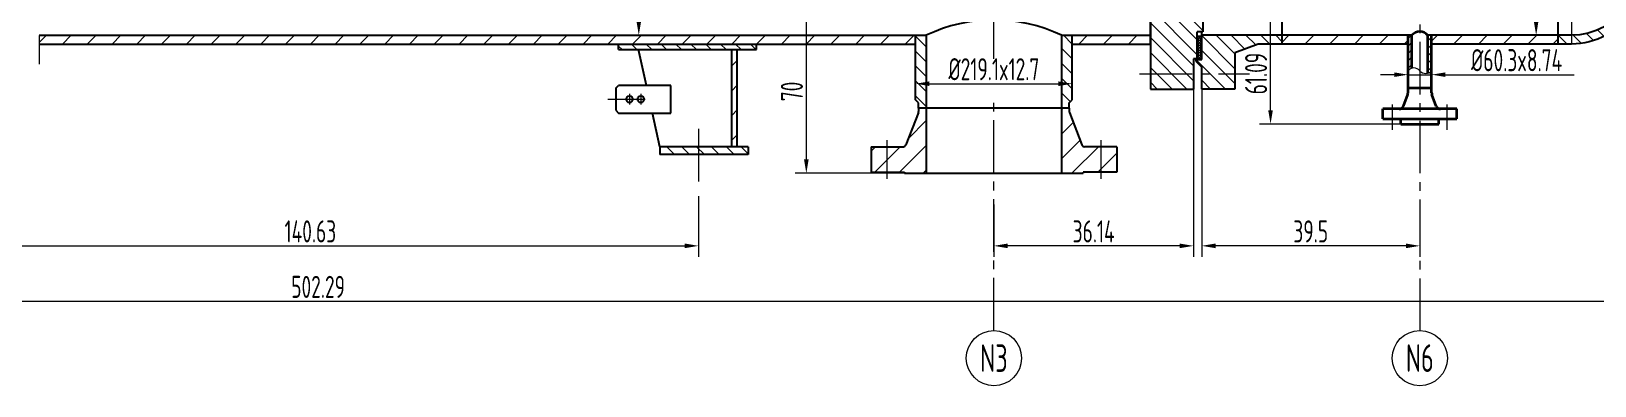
# Model space of a CAD drawing. Header units: millimetres. Extents: x 5765 to 6606, y -201 to 393.
# Drawn here: x 6042.4 to 6325.5, y 150.9 to 215.2 of the extents above; entities that cross this region are included whole.
import ezdxf
from ezdxf.enums import TextEntityAlignment as Align

# ---------------------------------------------------------------- set-up
doc = ezdxf.new("R2010")
doc.units = ezdxf.units.MM
doc.linetypes.add('CENTER2', pattern=[28.575, 19.05, -3.175, 3.175, -3.175])
doc.linetypes.add('PHANTOM2', pattern=[31.75, 15.875, -3.175, 3.175, -3.175, 3.175, -3.175])
for name, color, linetype, lineweight in [('1粗实线', 7, 'Continuous', 35), ('2细实线', 3, 'Continuous', 13), ('3中心线', 1, 'CENTER2', 13), ('5双点划线', 2, 'PHANTOM2', 13), ('6剖面线', 6, 'Continuous', 13), ('7文本', 2, 'Continuous', 13), ('8标注', 3, 'Continuous', 13)]:
    doc.layers.add(name, color=color, linetype=linetype, lineweight=lineweight)
doc.styles.add('lanpec', font='bpec_e.shx', dxfattribs={"width": 0.75, "bigfont": 'hztxt.shx'})
doc.styles.add('lanpec-dim', font='bpec_e.shx', dxfattribs={"width": 0.75})
doc.dimstyles.new('lanpec', dxfattribs={"dimtxt": 4, "dimasz": 2.5, "dimexe": 2, "dimexo": 0, "dimtad": 1, "dimdsep": 46, "dimtxsty": 'lanpec-dim', "dimcen": 2.5, "dimclrd": 256, "dimclre": 256, "dimclrt": 256, "dimazin": 0, "dimtfac": 1, "dimtmove": 0, "dimatfit": 3, "dimfxl": 1, "dimlwd": -1, "dimlwe": -1, "dimarcsym": 0})
doc.dimstyles.new('lanpec$0', dxfattribs={"dimscale": 10, "dimtxt": 4, "dimasz": 2.5, "dimexe": 2, "dimexo": 0, "dimtad": 1, "dimdec": 1, "dimdsep": 46, "dimtxsty": 'lanpec-dim', "dimcen": 0.09, "dimclrd": 256, "dimclre": 256, "dimclrt": 256, "dimadec": 1, "dimazin": 0, "dimtfac": 0.707, "dimtdec": 1, "dimtmove": 0, "dimatfit": 3, "dimfxl": 1, "dimarcsym": 0})
pattern_1 = [(135, (5999.0917, 1245.5123), (-1.3470384, -1.3470384), [])]

# ---------------------------------------------------------------- blocks, each defined once
blk = doc.blocks.new('*D66')
at = {"layer": '8标注', "transparency": 16777216}
for p, q in [((6152.39, 304.43), (6154.39, 304.43)), ((6152.39, 301.93), (6152.39, 216.93)), ((6152.39, 214.43), (6154.39, 214.43))]:
    blk.add_line(p, q, dxfattribs=at)
for points in [[(6151.98, 301.93), (6152.81, 301.93), (6152.39, 304.43)], [(6151.98, 216.93), (6152.81, 216.93), (6152.39, 214.43)]]:
    blk.add_solid(points, dxfattribs=at)
at = {"layer": 'Defpoints', "color": 0, "transparency": 16777216}
for p in [(6152.39, 304.43), (6152.39, 214.43), (6152.39, 214.43)]:
    blk.add_point(p, dxfattribs=at)
at = {"layer": '8标注', "transparency": 16777216, "insert": (6149.77, 259.43), "char_height": 4, "attachment_point": 5, "rotation": 90, "style": 'lanpec-dim'}
blk.add_mtext('%%C1100', dxfattribs=at)
blk = doc.blocks.new('*D60')
at = {"layer": '8标注', "transparency": 16777216}
for p, q in [((6202.53, 205.65), (6202.53, 207.65)), ((6230.9, 204.26), (6230.9, 207.65)), ((6205.03, 205.65), (6228.4, 205.65))]:
    blk.add_line(p, q, dxfattribs=at)
for points in [[(6205.03, 206.07), (6205.03, 205.23), (6202.53, 205.65)], [(6228.4, 206.07), (6228.4, 205.23), (6230.9, 205.65)]]:
    blk.add_solid(points, dxfattribs=at)
at = {"layer": 'Defpoints', "color": 0, "transparency": 16777216}
for p in [(6202.53, 205.65), (6230.9, 205.65), (6230.9, 204.26)]:
    blk.add_point(p, dxfattribs=at)
at = {"layer": '8标注', "transparency": 16777216, "insert": (6216.71, 208.28), "char_height": 4, "attachment_point": 5, "style": 'lanpec-dim'}
blk.add_mtext('%%C219.1x12.7', dxfattribs=at)
blk = doc.blocks.new('*D62')
at = {"layer": '8标注', "transparency": 16777216}
for p, q in [((6314.93, 304.43), (6316.93, 304.43)), ((6314.93, 301.93), (6314.93, 216.93)), ((6314.93, 214.43), (6316.93, 214.43))]:
    blk.add_line(p, q, dxfattribs=at)
for points in [[(6314.51, 301.93), (6315.34, 301.93), (6314.93, 304.43)], [(6314.51, 216.93), (6315.34, 216.93), (6314.93, 214.43)]]:
    blk.add_solid(points, dxfattribs=at)
at = {"layer": 'Defpoints', "color": 0, "transparency": 16777216}
for p in [(6314.93, 304.43), (6314.93, 214.43), (6314.93, 214.43)]:
    blk.add_point(p, dxfattribs=at)
at = {"layer": '8标注', "transparency": 16777216, "insert": (6312.3, 259.43), "char_height": 4, "attachment_point": 5, "rotation": 90, "style": 'lanpec-dim'}
blk.add_mtext('%%C1100', dxfattribs=at)
blk = doc.blocks.new('*D64')
at = {"layer": '8标注', "transparency": 16777216}
for p, q in [((6289.22, 207.29), (6286.72, 207.29)), ((6291.72, 207.29), (6291.72, 209.29)), ((6291.72, 207.29), (6295.99, 207.29)), ((6295.99, 206.23), (6295.99, 209.29)), ((6298.49, 207.29), (6321.8, 207.29))]:
    blk.add_line(p, q, dxfattribs=at)
for points in [[(6289.22, 207.7), (6289.22, 206.87), (6291.72, 207.29)], [(6298.49, 207.7), (6298.49, 206.87), (6295.99, 207.29)]]:
    blk.add_solid(points, dxfattribs=at)
at = {"layer": 'Defpoints', "color": 0, "transparency": 16777216}
for p in [(6291.72, 207.29), (6291.72, 207.29), (6295.99, 206.23)]:
    blk.add_point(p, dxfattribs=at)
at = {"layer": '8标注', "transparency": 16777216, "insert": (6311.39, 209.91), "char_height": 4, "attachment_point": 5, "style": 'lanpec-dim'}
blk.add_mtext('%%C60.3x8.74', dxfattribs=at)
blk = doc.blocks.new('管口号')
at = {"layer": '2细实线'}
blk.add_circle((0, 5), 5, dxfattribs=at)
at = {"layer": '7文本', "style": 'lanpec', "width": 0.75}
blk.add_attdef('N', text='', height=5, dxfattribs=at).set_placement((0, 5), align=Align.MIDDLE_CENTER)
blk = doc.blocks.new('*D53')
at = {"layer": '8标注', "transparency": 16777216}
for p, q in [((5843.16, 259.43), (5843.16, 164.22)), ((6345.45, 259.43), (6345.45, 164.22)), ((5845.66, 166.22), (6342.95, 166.22))]:
    blk.add_line(p, q, dxfattribs=at)
for points in [[(5845.66, 166.64), (5845.66, 165.8), (5843.16, 166.22)], [(6342.95, 166.64), (6342.95, 165.8), (6345.45, 166.22)]]:
    blk.add_solid(points, dxfattribs=at)
at = {"layer": 'Defpoints', "color": 0, "transparency": 16777216}
for p in [(5843.16, 259.43), (6345.45, 259.43), (6345.45, 166.22)]:
    blk.add_point(p, dxfattribs=at)
at = {"layer": '8标注', "transparency": 16777216, "insert": (6094.31, 168.84), "char_height": 4, "attachment_point": 5, "style": 'lanpec-dim'}
blk.add_mtext('502.29', dxfattribs=at)
blk = doc.blocks.new('*D54')
at = {"layer": '8标注', "transparency": 16777216}
for p, q in [((6163.22, 185.27), (6163.22, 174.27)), ((6022.59, 176.27), (6022.59, 178.27)), ((6025.09, 176.27), (6160.72, 176.27))]:
    blk.add_line(p, q, dxfattribs=at)
for points in [[(6025.09, 176.69), (6025.09, 175.85), (6022.59, 176.27)], [(6160.72, 176.69), (6160.72, 175.85), (6163.22, 176.27)]]:
    blk.add_solid(points, dxfattribs=at)
at = {"layer": 'Defpoints', "color": 0, "transparency": 16777216}
for p in [(6163.22, 185.27), (6022.59, 176.27), (6163.22, 176.27)]:
    blk.add_point(p, dxfattribs=at)
at = {"layer": '8标注', "transparency": 16777216, "insert": (6092.91, 178.89), "char_height": 4, "attachment_point": 5, "style": 'lanpec-dim'}
blk.add_mtext('140.63', dxfattribs=at)
blk = doc.blocks.new('*D56')
at = {"layer": '8标注', "transparency": 16777216}
for p, q in [((6254.35, 204.68), (6254.35, 174.27)), ((6293.85, 182.35), (6293.85, 174.27)), ((6291.35, 176.27), (6256.85, 176.27))]:
    blk.add_line(p, q, dxfattribs=at)
for points in [[(6256.85, 176.69), (6256.85, 175.85), (6254.35, 176.27)], [(6291.35, 176.69), (6291.35, 175.85), (6293.85, 176.27)]]:
    blk.add_solid(points, dxfattribs=at)
at = {"layer": 'Defpoints', "color": 0, "transparency": 16777216}
for p in [(6254.35, 204.68), (6293.85, 182.35), (6254.35, 176.27)]:
    blk.add_point(p, dxfattribs=at)
at = {"layer": '8标注', "transparency": 16777216, "insert": (6274.1, 178.89), "char_height": 4, "attachment_point": 5, "style": 'lanpec-dim'}
blk.add_mtext('39.5', dxfattribs=at)
blk = doc.blocks.new('*D57')
at = {"layer": '8标注', "transparency": 16777216}
for p, q in [((6252.85, 204.68), (6252.85, 174.27)), ((6216.71, 183.79), (6216.71, 174.27)), ((6250.35, 176.27), (6219.21, 176.27))]:
    blk.add_line(p, q, dxfattribs=at)
for points in [[(6219.21, 176.69), (6219.21, 175.85), (6216.71, 176.27)], [(6250.35, 176.69), (6250.35, 175.85), (6252.85, 176.27)]]:
    blk.add_solid(points, dxfattribs=at)
at = {"layer": 'Defpoints', "color": 0, "transparency": 16777216}
for p in [(6252.85, 204.68), (6216.71, 183.79), (6216.71, 176.27)]:
    blk.add_point(p, dxfattribs=at)
at = {"layer": '8标注', "transparency": 16777216, "insert": (6234.78, 178.89), "char_height": 4, "attachment_point": 5, "style": 'lanpec-dim'}
blk.add_mtext('36.14', dxfattribs=at)
blk = doc.blocks.new('*D47')
at = {"layer": '8标注', "transparency": 16777216}
for p, q in [((6188.68, 259.43), (6180.74, 259.43)), ((6182.74, 191.93), (6182.74, 256.93)), ((6201.65, 189.43), (6180.74, 189.43))]:
    blk.add_line(p, q, dxfattribs=at)
for points in [[(6182.32, 256.93), (6183.16, 256.93), (6182.74, 259.43)], [(6182.32, 191.93), (6183.16, 191.93), (6182.74, 189.43)]]:
    blk.add_solid(points, dxfattribs=at)
at = {"layer": 'Defpoints', "color": 0, "transparency": 16777216}
for p in [(6182.74, 259.43), (6188.68, 259.43), (6201.65, 189.43)]:
    blk.add_point(p, dxfattribs=at)
at = {"layer": '8标注', "transparency": 16777216, "insert": (6180.12, 204.25), "char_height": 4, "attachment_point": 5, "rotation": 90, "style": 'lanpec-dim'}
blk.add_mtext('70', dxfattribs=at)
blk = doc.blocks.new('*D49')
at = {"layer": '8标注', "transparency": 16777216}
for p, q in [((6265.48, 259.43), (6268.82, 259.43)), ((6266.82, 200.84), (6266.82, 256.93)), ((6291.2, 198.34), (6264.82, 198.34))]:
    blk.add_line(p, q, dxfattribs=at)
for points in [[(6266.4, 256.93), (6267.24, 256.93), (6266.82, 259.43)], [(6266.4, 200.84), (6267.24, 200.84), (6266.82, 198.34)]]:
    blk.add_solid(points, dxfattribs=at)
at = {"layer": 'Defpoints', "color": 0, "transparency": 16777216}
for p in [(6265.48, 259.43), (6266.82, 259.43), (6291.2, 198.34)]:
    blk.add_point(p, dxfattribs=at)
at = {"layer": '8标注', "transparency": 16777216, "insert": (6264.2, 207.49), "char_height": 4, "attachment_point": 5, "rotation": 90, "style": 'lanpec-dim'}
blk.add_mtext('61.09', dxfattribs=at)

msp = doc.modelspace()

# ---------------------------------------------------------------- hatches: boundary and pattern name
at = {"layer": '6剖面线'}
h = msp.add_hatch(dxfattribs=at)
h.set_pattern_fill('ANSI31', color=256, scale=0.6, angle=90, style=0)
h.set_pattern_definition([(135, (724.94, -341.0316), (-1.3470384, -1.3470384), [])])
h.paths.add_polyline_path([(6245.054, 314.179), (6252.854, 314.179), (6252.854, 311.429), (6245.054, 311.429)])
h.paths.add_polyline_path([(6245.054, 306.029), (6245.054, 311.429), (6252.854, 311.429), (6252.854, 308.679), (6253.554, 308.679), (6253.554, 304.679), (6253.554, 303.779), (6254.554, 303.779), (6254.554, 294.429), (6245.054, 294.429)])
h.paths.add_polyline_path([(6245.054, 294.429), (6254.554, 294.429), (6254.554, 284.429), (6245.054, 284.429)])
h.paths.add_polyline_path([(6245.054, 284.429), (6254.554, 284.429), (6254.554, 274.429), (6245.054, 274.429)])
h.paths.add_polyline_path([(6245.054, 274.429), (6254.554, 274.429), (6254.554, 264.429), (6245.054, 264.429)])
h.paths.add_polyline_path([(6245.054, 264.429), (6254.554, 264.429), (6254.554, 259.429), (6245.054, 259.429)])
h.paths.add_polyline_path([(6245.054, 259.429), (6254.554, 259.429), (6254.554, 254.429), (6245.054, 254.429)])
h.paths.add_polyline_path([(6245.054, 254.429), (6254.554, 254.429), (6254.554, 244.429), (6245.054, 244.429)])
h.paths.add_polyline_path([(6245.054, 244.429), (6254.554, 244.429), (6254.554, 234.429), (6245.054, 234.429)])
h.paths.add_polyline_path([(6245.054, 234.429), (6254.554, 234.429), (6254.554, 224.429), (6245.054, 224.429)])
h.paths.add_polyline_path([(6245.054, 224.429), (6254.554, 224.429), (6254.554, 215.079), (6253.554, 215.079), (6253.554, 210.179), (6252.854, 210.179), (6252.854, 207.429), (6245.054, 207.429)])
h.paths.add_polyline_path([(6245.054, 207.429), (6252.854, 207.429), (6252.854, 204.679), (6245.054, 204.679)])
h = msp.add_hatch(dxfattribs=at)
h.set_pattern_fill('ANSI31', color=256, scale=0.6, angle=90, style=0)
h.set_pattern_definition(pattern_1)
edge = h.paths.add_edge_path()
edge.add_ellipse((6321.354, 259.429), major_axis=(0, 45), ratio=0.5, start_angle=270, end_angle=360)
edge.add_line((6321.354, 304.429), (6321.354, 306.029))
edge.add_ellipse((6321.354, 259.429), major_axis=(0, 46.6), ratio=0.5171674, start_angle=270, end_angle=360, ccw=False)
edge.add_line((6345.454, 259.429), (6343.854, 259.429))
h.paths.add_polyline_path([(6318.854, 304.429), (6318.854, 306.029), (6321.354, 306.029), (6321.354, 304.429)])
edge = h.paths.add_edge_path()
edge.add_ellipse((6321.354, 259.429), major_axis=(0, 45), ratio=0.5, start_angle=180, end_angle=270)
edge.add_line((6343.854, 259.429), (6345.454, 259.429))
edge.add_ellipse((6321.354, 259.429), major_axis=(0, 46.6), ratio=0.5171674, start_angle=180, end_angle=270, ccw=False)
edge.add_line((6321.354, 212.829), (6321.354, 214.429))
h.paths.add_polyline_path([(6321.354, 214.429), (6321.354, 212.829), (6318.854, 212.829), (6318.854, 214.429)])
h = msp.add_hatch(dxfattribs=at)
h.set_pattern_fill('ANSI31', color=256, style=0)
h.set_pattern_definition([(45, (4702.6743, 1238.2922), (-2.245064, 2.245064), [])])
h.paths.add_polyline_path([(6245.054, 214.429), (6230.897, 214.429), (6230.897, 212.829), (6245.054, 212.829)])
h.paths.add_polyline_path([(6202.529, 212.829), (6202.529, 214.429), (6043.802, 214.429), (6043.802, 212.829), (6116.481, 212.829), (6117.395, 212.829), (6119.109, 212.829), (6120.963, 212.829), (6121.737, 212.829)])
h = msp.add_hatch(dxfattribs=at)
h.set_pattern_fill('ANSI31', color=256, scale=0.6, angle=90, style=0)
h.set_pattern_definition([(135, (6162.2744, 212.3753), (-1.34704, -1.34704), [])])
h.paths.add_polyline_path([(6166.088, 212.829), (6160.833, 212.829), (6160.833, 211.829), (6166.088, 211.829)])
h.paths.add_polyline_path([(6160.833, 211.829), (6160.833, 212.829), (6148.723, 212.829), (6148.723, 211.829)])
h.paths.add_polyline_path([(6166.088, 212.829), (6166.088, 211.829), (6173.723, 211.829), (6173.723, 212.829)])
h = msp.add_hatch(dxfattribs=at)
h.set_pattern_fill('ANSI31', color=256, scale=0.6, angle=90, style=0)
h.set_pattern_definition([(135, (6202.7334, 205.9635), (-1.34704, -1.34704), [])])
h.paths.add_polyline_path([(6203.063, 214.429), (6202.529, 214.429), (6202.529, 202.724), (6203.063, 202.19)])
h.paths.add_polyline_path([(6230.897, 214.429), (6230.363, 214.429), (6230.363, 202.19), (6230.897, 202.724)])
h.paths.add_polyline_path([(6204.463, 201.229), (6203.063, 201.229), (6203.063, 214.429), (6204.463, 214.429)])
h.paths.add_polyline_path([(6230.363, 201.229), (6228.963, 201.229), (6228.963, 214.429), (6230.363, 214.429)])
h = msp.add_hatch(dxfattribs=at)
h.set_pattern_fill('ANSI31', color=256, scale=0.6, angle=90, style=0)
h.set_pattern_definition(pattern_1)
h.paths.add_polyline_path([(6268.854, 214.429), (6268.854, 212.829), (6264.554, 212.829), (6260.354, 211.229), (6260.354, 207.429), (6254.354, 207.429), (6254.354, 208.679), (6253.354, 209.679), (6253.354, 210.029), (6254.354, 210.029), (6254.354, 214.429)])
h.paths.add_polyline_path([(6260.354, 207.429), (6260.354, 204.679), (6254.354, 204.679), (6254.354, 207.429)])
h = msp.add_hatch(dxfattribs=at)
h.set_pattern_fill('ANSI37', color=256, scale=0.1, style=0)
h.set_pattern_definition([(315, (-65378.85156, 31990.1419), (-0.224506403, -0.224506403), []), (225, (-65378.85156, 31990.1419), (-0.224506403, 0.224506403), [])])
h.paths.add_polyline_path([(6254.354, 210.179), (6253.554, 210.179), (6253.554, 214.179), (6254.354, 214.179)])
h = msp.add_hatch(dxfattribs=at)
h.set_pattern_fill('ANSI31', color=256, style=0)
h.set_pattern_definition([(45, (5999.0917, 1245.5123), (-2.245064, 2.245064), [])])
h.paths.add_polyline_path([(6295.99, 212.829), (6295.99, 214.429), (6318.854, 214.429), (6318.854, 212.829)])
h.paths.add_polyline_path([(6291.718, 214.429), (6291.718, 212.829), (6268.854, 212.829), (6268.854, 214.429)])
h = msp.add_hatch(dxfattribs=at)
h.set_pattern_fill('ANSI31', color=256, scale=0.3, style=0)
h.set_pattern_definition([(45, (4353.67915, 1244.6613), (-0.6735192, 0.6735192), [])])
h.paths.add_polyline_path([(6295.27, 207.49, 0.1674325), (6295.99, 207.978), (6295.99, 214.429), (6295.27, 214.429)])
h.paths.add_polyline_path([(6291.718, 207.978, -0.1674325), (6292.438, 208.465), (6292.438, 214.429), (6291.718, 214.429)])
h = msp.add_hatch(dxfattribs=at)
h.set_pattern_fill('ANSI31', color=256, style=0)
h.set_pattern_definition([(45, (4747.0255, 1238.2922), (-2.245064, 2.245064), [])])
h.paths.add_polyline_path([(6170.223, 211.829), (6169.223, 211.829), (6169.223, 194.229), (6170.223, 194.229)])
h = msp.add_hatch(dxfattribs=at)
h.set_pattern_fill('ANSI31', color=256, style=0)
h.set_pattern_definition([(45, (5984.7917, 1245.5123), (-2.245064, 2.245064), [])])
h.paths.add_polyline_path([(6236.083, 194.239), (6234.583, 194.239), (6234.583, 189.629), (6236.083, 189.629)])
h.paths.add_polyline_path([(6237.583, 194.239), (6236.083, 194.239), (6236.083, 189.629), (6237.583, 189.629)])
h.paths.add_polyline_path([(6234.583, 189.629), (6232.903, 189.629), (6232.903, 189.429), (6228.963, 189.429), (6228.963, 201.229), (6230.363, 201.229), (6230.363, 200.621, 0.09138), (6230.396, 200.443), (6232.64, 194.561, 0.3110597), (6233.107, 194.239), (6234.583, 194.239)])
h.paths.add_polyline_path([(6238.963, 189.629), (6237.583, 189.629), (6237.583, 194.239), (6238.963, 194.239)])
h.paths.add_polyline_path([(6204.463, 189.429), (6200.523, 189.429), (6200.523, 189.629), (6197.343, 189.629), (6197.343, 194.239), (6200.319, 194.239, 0.3110597), (6200.786, 194.561), (6203.03, 200.443, 0.09138), (6203.063, 200.621), (6203.063, 201.229), (6204.463, 201.229)])
h.paths.add_polyline_path([(6197.343, 189.629), (6194.463, 189.629), (6194.463, 194.239), (6197.343, 194.239)])
h = msp.add_hatch(dxfattribs=at)
h.set_pattern_fill('ANSI31', color=256, scale=0.6, angle=90, style=0)
h.set_pattern_definition([(135, (4747.0255, 1238.2922), (-1.3470384, -1.3470384), [])])
h.paths.add_polyline_path([(6172.223, 192.829), (6172.223, 194.229), (6163.223, 194.229), (6163.223, 192.829)])
h.paths.add_polyline_path([(6163.223, 192.829), (6163.223, 194.229), (6156.223, 194.229), (6156.223, 192.829)])

# ---------------------------------------------------------------- linework, layer by layer
for p, q in [((6245.054, 212.829), (6245.054, 306.029)), ((6245.054, 306.029), (6245.054, 204.679)), ((6254.554, 303.779), (6254.554, 215.079)), ((6268.854, 259.429), (6268.854, 212.829)), ((6318.854, 259.429), (6318.854, 212.829)), ((6043.802, 214.429), (6204.463, 214.429)), ((6043.802, 212.829), (6116.481, 212.829)), ((6116.481, 212.829), (6202.529, 212.829)), ((6148.723, 211.829), (6148.723, 212.829)), ((6173.723, 211.829), (6173.723, 212.829)), ((6202.529, 202.724), (6202.529, 214.429)), ((6204.463, 214.429), (6204.463, 189.429)), ((6228.963, 214.429), (6245.054, 214.429)), ((6228.963, 214.429), (6228.963, 189.429)), ((6230.897, 202.724), (6230.897, 214.429)), ((6230.897, 212.829), (6245.054, 212.829)), ((6254.554, 215.079), (6253.554, 215.079)), ((6253.554, 210.179), (6253.554, 215.079)), ((6254.354, 210.029), (6254.354, 215.079)), ((6268.854, 214.429), (6254.354, 214.429)), ((6264.554, 212.829), (6260.354, 211.229)), ((6268.854, 212.829), (6264.554, 212.829)), ((6292.438, 214.429), (6268.854, 214.429)), ((6291.718, 212.829), (6268.854, 212.829)), ((6318.854, 214.429), (6295.27, 214.429)), ((6318.854, 212.829), (6295.99, 212.829)), ((6321.354, 214.429), (6318.854, 214.429)), ((6321.354, 212.829), (6318.854, 212.829)), ((6148.723, 211.829), (6160.833, 211.829)), ((6153.769, 205.329), (6152.331, 211.829)), ((6160.833, 211.829), (6173.723, 211.829)), ((6169.223, 194.229), (6169.223, 211.829)), ((6170.223, 194.229), (6170.223, 211.829)), ((6253.554, 210.179), (6252.854, 210.179)), ((6253.554, 210.179), (6252.854, 210.179)), ((6252.854, 210.179), (6252.854, 204.679)), ((6253.354, 209.679), (6253.354, 210.179)), ((6253.354, 210.029), (6254.354, 210.029)), ((6253.354, 209.679), (6254.354, 208.679)), ((6260.354, 211.229), (6260.354, 204.679)), ((6254.354, 204.679), (6254.354, 208.679)), ((6245.054, 204.679), (6252.854, 204.679)), ((6260.354, 204.679), (6254.354, 204.679)), ((6203.063, 202.19), (6202.529, 202.724)), ((6203.063, 201.229), (6203.063, 202.19)), ((6203.063, 201.229), (6203.063, 202.19)), ((6230.363, 201.229), (6203.063, 201.229)), ((6203.063, 201.229), (6203.063, 200.621)), ((6230.363, 202.19), (6230.897, 202.724)), ((6230.363, 201.229), (6230.363, 202.19)), ((6230.363, 201.229), (6230.363, 202.19)), ((6230.363, 201.229), (6230.363, 200.621)), ((6156.223, 194.229), (6154.874, 200.329)), ((6203.03, 200.443), (6200.786, 194.561)), ((6230.396, 200.443), (6232.64, 194.561)), ((6172.223, 194.229), (6156.223, 194.229)), ((6156.223, 194.229), (6156.223, 192.829)), ((6172.223, 192.829), (6156.223, 192.829)), ((6172.223, 192.829), (6156.223, 192.829)), ((6172.223, 194.229), (6172.223, 192.829)), ((6194.463, 194.239), (6194.463, 189.629)), ((6194.463, 194.239), (6200.319, 194.239)), ((6238.963, 194.239), (6233.107, 194.239)), ((6238.963, 194.239), (6238.963, 189.629)), ((6194.463, 189.629), (6200.523, 189.629)), ((6200.523, 189.629), (6200.523, 189.429)), ((6200.523, 189.429), (6232.903, 189.429)), ((6238.963, 189.629), (6232.903, 189.629)), ((6232.903, 189.629), (6232.903, 189.429))]:
    msp.add_line(p, q)
at = {"ltscale": 2}
for p, q in [((6148.223, 204.829), (6148.723, 205.329)), ((6148.223, 204.829), (6148.223, 200.829)), ((6158.223, 205.329), (6148.723, 205.329)), ((6158.223, 200.329), (6158.223, 205.329)), ((6148.223, 200.829), (6148.723, 200.329)), ((6148.723, 200.329), (6158.223, 200.329))]:
    msp.add_line(p, q, dxfattribs=at)
msp.add_lwpolyline([(6253.554, 210.179), (6254.354, 210.179), (6254.354, 214.179), (6253.554, 214.179), (6253.554, 210.179)])
at = {"ltscale": 3}
for centre in [(6150.723, 202.829), (6152.777, 202.829)]:
    msp.add_circle(centre, 0.6, dxfattribs=at)
for centre, radius, start, end in [((6216.713, 188.719), 28.48, 64.52399, 115.47601), ((6202.563, 200.621), 0.5, 339.11524, 0), ((6230.863, 200.621), 0.5, 180, 200.88476), ((6200.319, 194.739), 0.5, 270, 339.11524), ((6233.107, 194.739), 0.5, 200.88476, 270)]:
    msp.add_arc(centre, radius, start, end)
at = {"extrusion": (0, 0, -1)}
for major_axis, ratio in [((0, 46.6), 0.5171674), ((0, 45), 0.5)]:
    msp.add_ellipse((6321.354, 259.429), major_axis=major_axis, ratio=ratio, start_param=0, end_param=3.1415927, dxfattribs=at)
at = {"layer": '1粗实线', "ltscale": 0.5}
for p, q in [((6291.718, 204.843), (6291.718, 214.429)), ((6292.438, 208.465), (6292.438, 214.429)), ((6295.27, 214.429), (6295.27, 207.49)), ((6295.99, 204.843), (6295.99, 214.429)), ((6291.718, 203.994), (6291.718, 204.843)), ((6295.99, 204.843), (6291.718, 204.843)), ((6295.99, 203.994), (6295.99, 204.843)), ((6300.574, 201.075), (6287.134, 201.075)), ((6287.134, 199.283), (6287.134, 201.075)), ((6290.885, 201.598), (6291.668, 203.717)), ((6296.822, 201.598), (6296.039, 203.717)), ((6300.574, 199.283), (6300.574, 201.075)), ((6287.134, 199.283), (6300.574, 199.283)), ((6290.422, 198.343), (6290.422, 199.283)), ((6290.422, 198.343), (6297.286, 198.343)), ((6297.286, 198.343), (6297.286, 199.283))]:
    msp.add_line(p, q, dxfattribs=at)
for centre, radius, start, end in [((6293.854, 213.226), 1.858, 40.35736, 139.64264), ((6290.918, 203.994), 0.8, 339.71987, 0), ((6296.79, 203.994), 0.8, 180, 200.28013), ((6290.135, 201.875), 0.8, 270, 339.71987), ((6297.573, 201.875), 0.8, 200.28013, 270)]:
    msp.add_arc(centre, radius, start, end, dxfattribs=at)
at = {"layer": '2细实线'}
msp.add_lwpolyline([(6295.99, 207.978, -0.5), (6293.854, 207.978, 0.5), (6291.718, 207.978, 0.5)], format="xyb", dxfattribs=at)
at = {"layer": '3中心线', "ltscale": 0.5}
for p, q in [((6293.854, 341.818), (6293.854, 160.92)), ((6321.354, 306.029), (6321.354, 212.829)), ((6216.713, 210.15), (6216.713, 259.429)), ((6243.087, 207.429), (6263.025, 207.429)), ((6146.78, 202.829), (6153.55, 202.829)), ((6150.723, 203.793), (6150.723, 201.866)), ((6152.777, 203.793), (6152.777, 201.866)), ((6216.713, 160.92), (6216.713, 202.183)), ((6288.902, 197.265), (6288.902, 201.875)), ((6298.806, 197.265), (6298.806, 201.875)), ((6163.223, 197.462), (6163.223, 186.891)), ((6197.343, 195.429), (6197.343, 188.439)), ((6236.083, 195.429), (6236.083, 188.439))]:
    msp.add_line(p, q, dxfattribs=at)
at = {"layer": '5双点划线'}
msp.add_line((6043.802, 309.651), (6043.802, 209.207), dxfattribs=at)

# ---------------------------------------------------------------- block references
at = {"layer": '8标注'}
for p, values in [((6216.713, 150.92), {'N': 'N3'}), ((6293.854, 150.92), {'N': 'N6'})]:
    msp.add_blockref('管口号', p, dxfattribs=at).add_auto_attribs(values)

# ---------------------------------------------------------------- dimensions: what is measured, and where the dimension line sits
for base, p1, p2, picture, middle in [((6152.393, 214.429), (6152.393, 304.429), (6152.393, 214.429), '*D66', (6149.768, 259.429)), ((6314.928, 214.429), (6314.928, 304.429), (6314.928, 214.429), '*D62', (6312.303, 259.429))]:
    dim = msp.add_linear_dim(base=base, p1=p1, p2=p2, angle=90, text='%%C1100', dimstyle='lanpec', dxfattribs=at)
    dim.commit()
    dim.dimension.update_dxf_attribs({"geometry": picture, "text_midpoint": middle})
for base, p1, p2, picture, middle in [((6345.454, 166.218), (5843.163, 259.429), (6345.454, 259.429), '*D53', (6094.308, 168.843)), ((6163.223, 176.268), (6022.593, 176.268), (6163.223, 185.271), '*D54', (6092.908, 178.893))]:
    dim = msp.add_linear_dim(base=base, p1=p1, p2=p2, dimstyle='lanpec$0', override={"dimscale": 1, "dimdec": 2, "dimcen": 2.5, "dimadec": 2, "dimtfac": 1, "dimtdec": 2, "dimlwd": 65535, "dimlwe": 65535}, dxfattribs=at)
    dim.commit()
    dim.dimension.update_dxf_attribs({"geometry": picture, "text_midpoint": middle})
for base, p1, p2, picture, middle in [((6182.74, 259.429), (6201.647, 189.429), (6188.683, 259.429), '*D47', (6182.74, 204.25)), ((6266.82, 259.429), (6291.203, 198.343), (6265.48, 259.429), '*D49', (6266.82, 207.488))]:
    dim = msp.add_linear_dim(base=base, p1=p1, p2=p2, angle=90, dimstyle='lanpec$0', override={"dimscale": 1, "dimdec": 2, "dimcen": 2.5, "dimadec": 2, "dimtfac": 1, "dimtdec": 2, "dimlwd": 65535, "dimlwe": 65535}, dxfattribs=at)
    dim.commit()
    dim.dimension.update_dxf_attribs({"geometry": picture, "text_midpoint": middle, "dimtype": 160})
dim = msp.add_linear_dim(base=(6291.718, 207.286), p1=(6295.99, 206.228), p2=(6291.718, 207.286), angle=180, text='%%C60.3x8.74', dimstyle='lanpec', dxfattribs=at)
dim.commit()
dim.dimension.update_dxf_attribs({"geometry": '*D64', "text_midpoint": (6311.393, 207.286), "dimtype": 160})
dim = msp.add_linear_dim(base=(6230.897, 205.651), p1=(6202.529, 205.651), p2=(6230.897, 204.26), text='%%C219.1x12.7', dimstyle='lanpec', dxfattribs=at)
dim.commit()
dim.dimension.update_dxf_attribs({"geometry": '*D60', "text_midpoint": (6216.713, 208.276)})
for base, p1, p2, picture, middle in [((6216.713, 176.268), (6252.854, 204.679), (6216.713, 183.788), '*D57', (6234.783, 178.893)), ((6254.354, 176.268), (6293.854, 182.348), (6254.354, 204.679), '*D56', (6274.104, 178.893))]:
    dim = msp.add_linear_dim(base=base, p1=p1, p2=p2, angle=180, dimstyle='lanpec$0', override={"dimscale": 1, "dimdec": 2, "dimcen": 2.5, "dimadec": 2, "dimtfac": 1, "dimtdec": 2, "dimlwd": 65535, "dimlwe": 65535}, dxfattribs=at)
    dim.commit()
    dim.dimension.update_dxf_attribs({"geometry": picture, "text_midpoint": middle})

doc.saveas('drawing.dxf')
